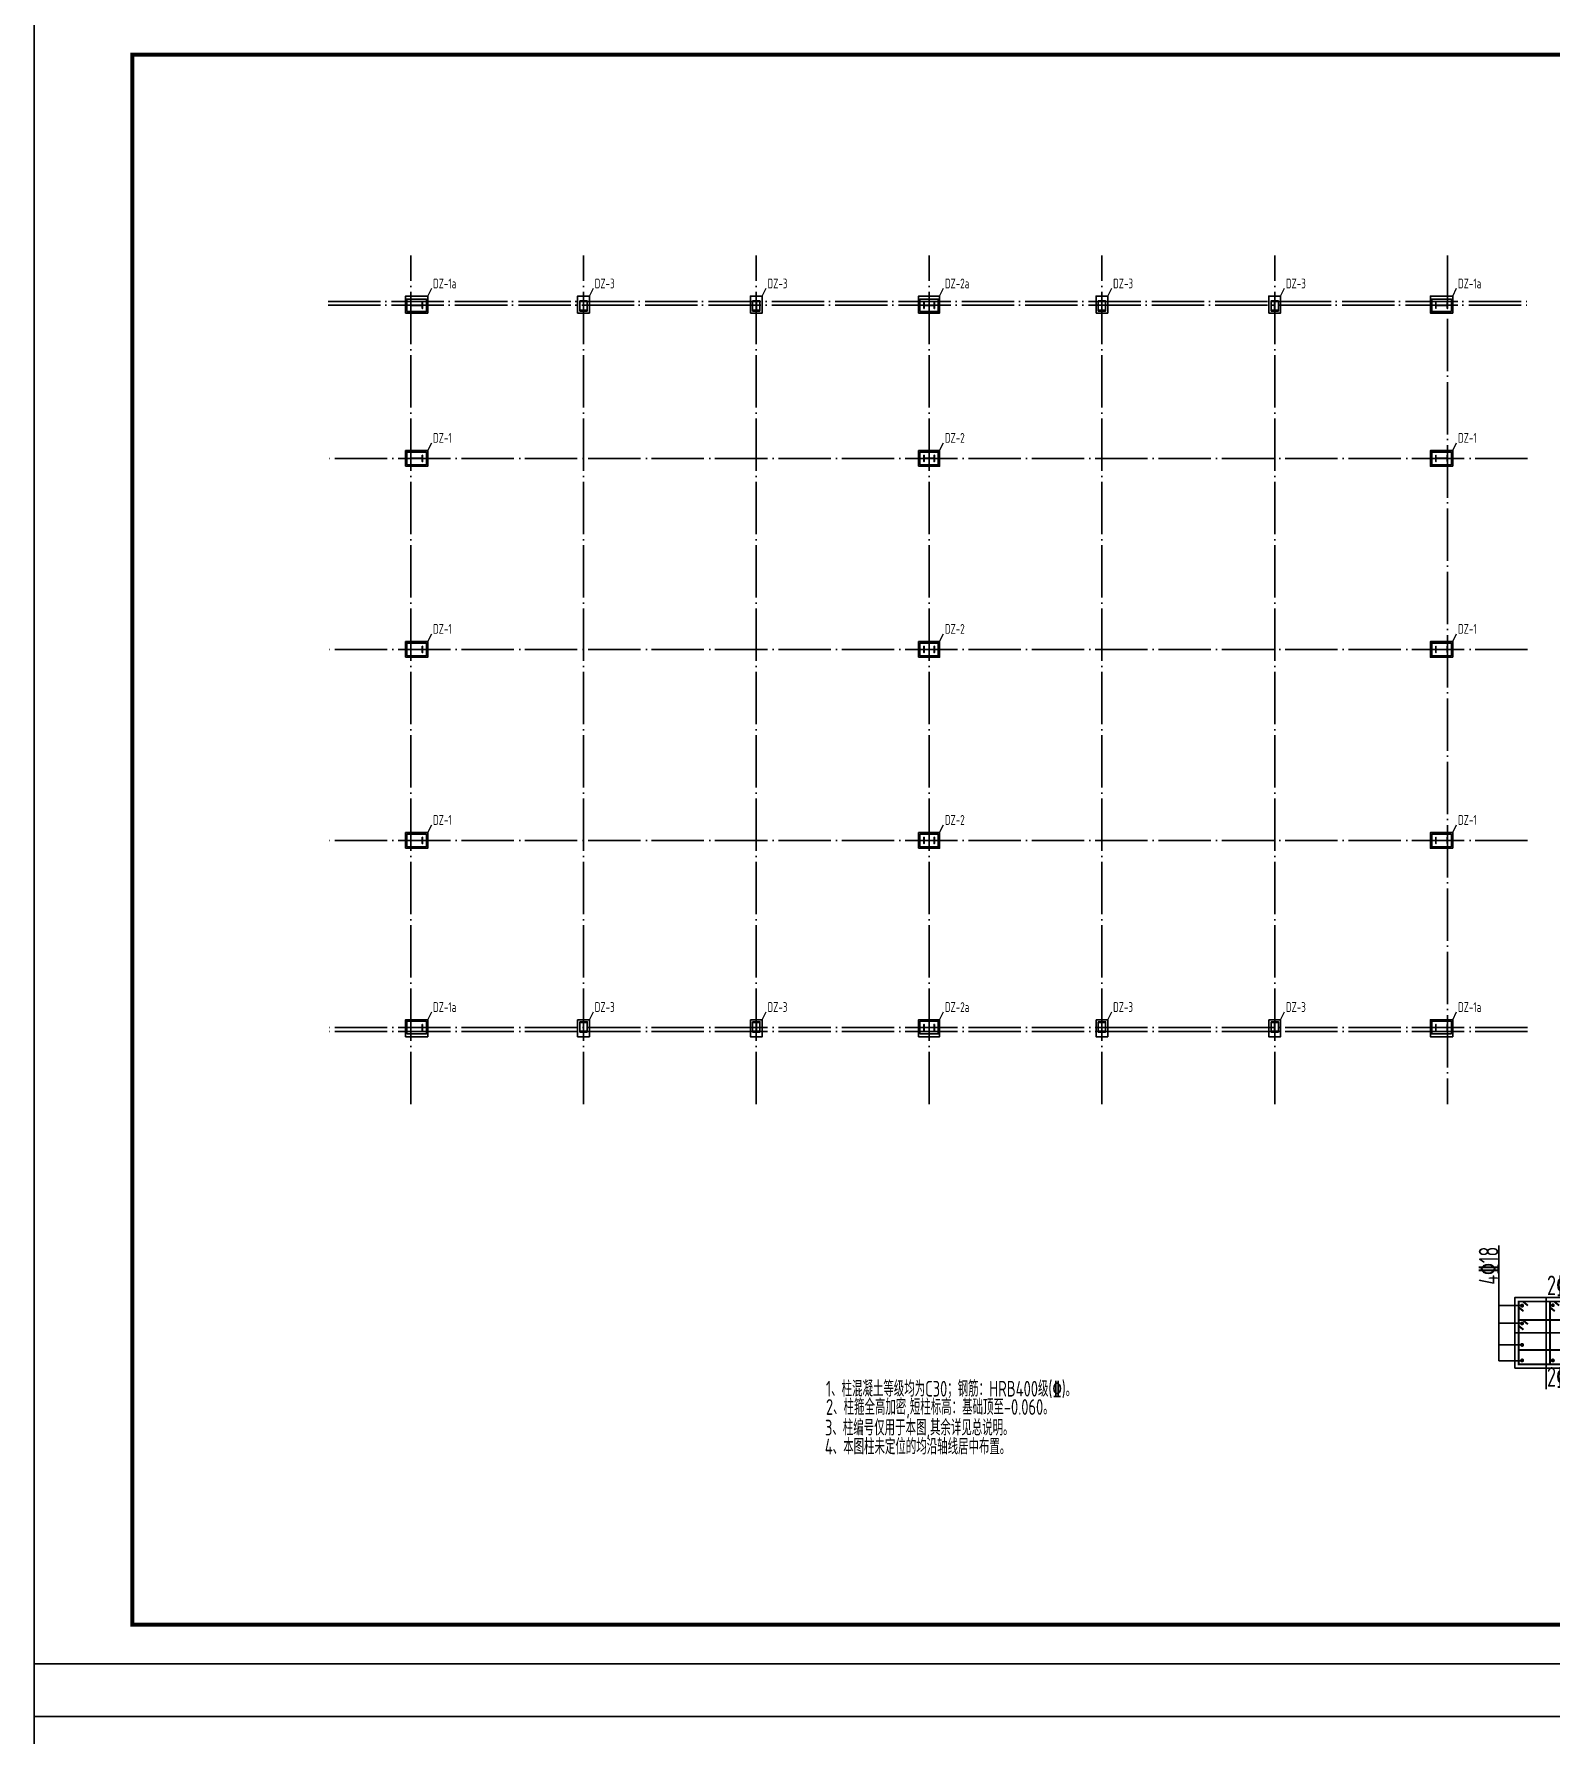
# Model space of a CAD drawing. Extents: x 69728788 to 149766163, y 20718153 to 43663798.
# Drawn here: x 74843469 to 74901409, y 21669096 to 21734096 of the extents above; entities that cross this region are included whole.
import ezdxf
from ezdxf.enums import TextEntityAlignment as Align

# ---------------------------------------------------------------- set-up
doc = ezdxf.new("R2010")
doc.units = 0
doc.header["$LTSCALE"] = 1000
doc.header["$MEASUREMENT"] = 0
doc.linetypes.add('DOTE', pattern=[2.42, 2, -0.2, 0.02, -0.2])
doc.layers.get('0').update_dxf_attribs({"linetype": 'CONTINUOUS'})
for name, color, linetype in [('03', 3, 'CONTINUOUS'), ('116', 1, 'CONTINUOUS'), ('AXIS', 3, 'CONTINUOUS'), ('DOTE', 251, 'DOTE'), ('PUB_TEXT', 7, 'CONTINUOUS'), ('PUB_TITLE', 4, 'CONTINUOUS'), ('REIN', 1, 'CONTINUOUS'), ('S_BEAMDIMMASS', 2, 'CONTINUOUS'), ('TEXT', 7, 'CONTINUOUS'), ('填充8#', 8, 'CONTINUOUS'), ('柱', 2, 'CONTINUOUS'), ('钢柱', 3, 'CONTINUOUS')]:
    doc.layers.add(name, color=color, linetype=linetype)
doc.layers.add('柱集中标注', color=2, linetype='CONTINUOUS', lineweight=9)
doc.styles.add('TSSD_Rein', font='atssdeng.shx', dxfattribs={"width": 0.7, "bigfont": 'atssdchn.shx'})

# ---------------------------------------------------------------- blocks, each defined once
blk = doc.blocks.new('526368')
at = {"layer": 'AXIS'}
for p, q in [((74959536, 21706941), (74959536, 21707613)), ((74958920, 21706644), (74958920, 21707377)), ((74959770, 21706644), (74959770, 21707377)), ((74959067, 21706996), (74958920, 21706996)), ((74959624, 21706996), (74959770, 21706996)), ((74959067, 21706882), (74958920, 21706882)), ((74959624, 21706882), (74959770, 21706882)), ((74959067, 21706745), (74958920, 21706745)), ((74959067, 21706644), (74958920, 21706644)), ((74959624, 21706745), (74959770, 21706745)), ((74959624, 21706644), (74959770, 21706644))]:
    blk.add_line(p, q, dxfattribs=at)
at = {"layer": 'DOTE', "color": 251, "linetype": 'DOTE'}
for p, q in [((74961381, 21714509), (74961381, 21713488)), ((74961031, 21713946), (74961681, 21713946)), ((74961031, 21713721), (74961681, 21713721)), ((74961380, 21712350), (74961380, 21711329)), ((74961080, 21711786), (74961680, 21711786)), ((74961080, 21711561), (74961680, 21711561)), ((74961432, 21710010), (74961432, 21709039)), ((74961132, 21709471), (74961732, 21709471)), ((74961502, 21707630), (74961502, 21706659)), ((74961152, 21707091), (74961802, 21707091)), ((74959220, 21706462, 50), (74959220, 21707046)), ((74959395, 21706463), (74959395, 21707046)), ((74959670, 21706821), (74959020, 21706821))]:
    blk.add_line(p, q, dxfattribs=at)
at = {"layer": 'PUB_TEXT'}
for p, q in [((74961080, 21714471), (74962012, 21714471)), ((74961080, 21714324), (74961080, 21714471)), ((74961252, 21714324), (74961252, 21714471)), ((74961381, 21714324), (74961381, 21714471)), ((74961469, 21714324), (74961469, 21714471)), ((74961631, 21714324), (74961631, 21714471)), ((74961618, 21713638), (74962291, 21713638)), ((74961080, 21713567), (74961080, 21713421)), ((74961252, 21713567), (74961252, 21713421)), ((74961380, 21713567), (74961380, 21713421)), ((74961469, 21713567), (74961469, 21713421)), ((74961631, 21713567), (74961631, 21713421)), ((74961080, 21713421), (74962012, 21713421)), ((74961128, 21712311), (74962011, 21712311)), ((74961128, 21712165), (74961128, 21712311)), ((74961281, 21712165), (74961281, 21712311)), ((74961380, 21712165), (74961380, 21712311)), ((74961468, 21712165), (74961468, 21712311)), ((74961630, 21712165), (74961630, 21712311)), ((74961617, 21711478), (74962290, 21711478)), ((74961128, 21711408), (74961128, 21711261)), ((74961281, 21711408), (74961281, 21711261)), ((74961379, 21711408), (74961379, 21711261)), ((74961468, 21711408), (74961468, 21711261)), ((74961630, 21711408), (74961630, 21711261)), ((74961128, 21711261), (74962011, 21711261)), ((74961181, 21709971), (74962063, 21709971)), ((74961181, 21709825), (74961181, 21709971)), ((74961334, 21709825), (74961334, 21709971)), ((74961433, 21709825), (74961433, 21709971)), ((74961520, 21709825), (74961520, 21709971)), ((74961682, 21709825), (74961682, 21709971)), ((74961670, 21709188), (74962342, 21709188)), ((74961181, 21709118), (74961181, 21708971)), ((74961334, 21709118), (74961334, 21708971)), ((74961432, 21709118), (74961432, 21708971)), ((74961520, 21709118), (74961520, 21708971)), ((74961682, 21709118), (74961682, 21708971)), ((74961181, 21708971), (74962063, 21708971)), ((74961201, 21707591), (74962133, 21707591)), ((74961201, 21707445), (74961201, 21707591)), ((74961404, 21707445), (74961404, 21707591)), ((74961502, 21707445), (74961502, 21707591)), ((74961590, 21707445), (74961590, 21707591)), ((74961752, 21707445), (74961752, 21707591)), ((74961708, 21706808), (74962381, 21706808)), ((74961201, 21706738), (74961201, 21706591)), ((74961404, 21706738), (74961404, 21706591)), ((74961502, 21706738), (74961502, 21706591)), ((74961590, 21706738), (74961590, 21706591)), ((74961752, 21706738), (74961752, 21706591)), ((74961201, 21706591), (74962133, 21706591))]:
    blk.add_line(p, q, dxfattribs=at)
for points in [[(74961306, 21714021), (74961456, 21714021), (74961456, 21713871), (74961306, 21713871)], [(74961305, 21711861), (74961455, 21711861), (74961455, 21711711), (74961305, 21711711)], [(74961357, 21709396), (74961507, 21709396), (74961507, 21709546), (74961357, 21709546)], [(74961427, 21707016), (74961577, 21707016), (74961577, 21707166), (74961427, 21707166)]]:
    blk.add_lwpolyline(points, close=True, dxfattribs=at)
for points in [[(74961306, 21713871), (74961331, 21713976), (74961456, 21714021)], [(74961305, 21711711), (74961330, 21711816), (74961455, 21711861)], [(74961357, 21709546), (74961382, 21709441), (74961507, 21709396)], [(74961427, 21707166), (74961452, 21707061), (74961577, 21707016)]]:
    blk.add_lwpolyline(points, dxfattribs=at)
at = {"layer": 'REIN', "const_width": 12.5}
for points in [[(74961056, 21714346), (74961656, 21714346), (74961656, 21713546), (74961056, 21713546)], [(74961206, 21714346), (74961508, 21714346), (74961508, 21713546), (74961206, 21713546)], [(74961056, 21714155), (74961656, 21714155), (74961656, 21713765), (74961056, 21713765)], [(74961105, 21712186), (74961655, 21712186), (74961655, 21711386), (74961105, 21711386)], [(74961239, 21712186), (74961500, 21712186), (74961500, 21711386), (74961239, 21711386)], [(74961105, 21711999), (74961655, 21711999), (74961655, 21711599), (74961105, 21711599)], [(74961157, 21709846), (74961707, 21709846), (74961707, 21709096), (74961157, 21709096)], [(74961305, 21709846), (74961543, 21709846), (74961543, 21709096), (74961305, 21709096)], [(74961157, 21709674), (74961707, 21709674), (74961707, 21709246), (74961157, 21709246)], [(74961177, 21707466), (74961777, 21707466), (74961777, 21706716), (74961177, 21706716)], [(74961350, 21707466), (74961619, 21707466), (74961619, 21706716), (74961350, 21706716)], [(74961177, 21707271), (74961777, 21707271), (74961777, 21706866), (74961177, 21706866)], [(74959045, 21706621), (74959045, 21707021), (74959645, 21707021), (74959645, 21706621)], [(74959244, 21706621), (74959244, 21707021), (74959463, 21707021), (74959463, 21706621)], [(74959045, 21706712), (74959045, 21706903), (74959645, 21706903), (74959645, 21706712)]]:
    blk.add_lwpolyline(points, close=True, dxfattribs=at)
for points in [[(74961088, 21714324, 1), (74961075, 21714324, 1)], [(74961258, 21714324, 1), (74961245, 21714324, 1)], [(74961387, 21714324, 1), (74961374, 21714324, 1)], [(74961474, 21714324, 1), (74961462, 21714324, 1)], [(74961636, 21714324, 1), (74961623, 21714324, 1)], [(74961088, 21714115, -1), (74961075, 21714115, -1)], [(74961636, 21714115, -1), (74961623, 21714115, -1)], [(74961088, 21713920, -1), (74961075, 21713920, -1)], [(74961636, 21713920, -1), (74961623, 21713920, -1)], [(74961088, 21713783, -1), (74961075, 21713783, -1)], [(74961642, 21713795, -1), (74961629, 21713795, -1)], [(74961088, 21713567, -1), (74961075, 21713567, -1)], [(74961258, 21713567, -1), (74961245, 21713567, -1)], [(74961386, 21713567, -1), (74961373, 21713567, -1)], [(74961474, 21713567, -1), (74961462, 21713567, -1)], [(74961636, 21713567, -1), (74961623, 21713567, -1)], [(74961136, 21712165, 1), (74961124, 21712165, 1)], [(74961287, 21712165, 1), (74961274, 21712165, 1)], [(74961386, 21712165, 1), (74961373, 21712165, 1)], [(74961473, 21712165, 1), (74961461, 21712165, 1)], [(74961634, 21712165, 1), (74961622, 21712165, 1)], [(74961136, 21711956, -1), (74961124, 21711956, -1)], [(74961634, 21711956, -1), (74961622, 21711956, -1)], [(74961136, 21711761, -1), (74961124, 21711761, -1)], [(74961634, 21711761, -1), (74961622, 21711761, -1)], [(74961136, 21711624, -1), (74961124, 21711624, -1)], [(74961641, 21711616, -1), (74961628, 21711616, -1)], [(74961136, 21711408, -1), (74961124, 21711408, -1)], [(74961287, 21711408, -1), (74961274, 21711408, -1)], [(74961385, 21711408, -1), (74961372, 21711408, -1)], [(74961473, 21711408, -1), (74961461, 21711408, -1)], [(74961634, 21711408, -1), (74961622, 21711408, -1)], [(74961189, 21709825, 1), (74961176, 21709825, 1)], [(74961339, 21709825, 1), (74961327, 21709825, 1)], [(74961438, 21709825, 1), (74961426, 21709825, 1)], [(74961526, 21709825, 1), (74961513, 21709825, 1)], [(74961687, 21709825, 1), (74961674, 21709825, 1)], [(74961189, 21709649, -1), (74961176, 21709649, -1)], [(74961687, 21709649, -1), (74961674, 21709649, -1)], [(74961189, 21709470, -1), (74961176, 21709470, -1)], [(74961687, 21709470, -1), (74961674, 21709470, -1)], [(74961189, 21709270, -1), (74961176, 21709270, -1)], [(74961687, 21709270, -1), (74961674, 21709270, -1)], [(74961189, 21709118, -1), (74961176, 21709118, -1)], [(74961339, 21709118, -1), (74961327, 21709118, -1)], [(74961437, 21709118, -1), (74961425, 21709118, -1)], [(74961526, 21709118, -1), (74961513, 21709118, -1)], [(74961687, 21709118, -1), (74961674, 21709118, -1)], [(74961209, 21707445, 1), (74961196, 21707445, 1)], [(74961409, 21707445, 1), (74961397, 21707445, 1)], [(74961508, 21707445, 1), (74961495, 21707445, 1)], [(74961596, 21707445, 1), (74961583, 21707445, 1)], [(74961757, 21707445, 1), (74961744, 21707445, 1)], [(74961209, 21707251, -1), (74961196, 21707251, -1)], [(74961757, 21707251, -1), (74961744, 21707251, -1)], [(74961209, 21707090, -1), (74961196, 21707090, -1)], [(74961757, 21707090, -1), (74961744, 21707090, -1)], [(74959067, 21707001, 1), (74959067, 21706988, 1)], [(74959263, 21706991, -1), (74959263, 21707003, -1)], [(74959434, 21706991, -1), (74959434, 21707003, -1)], [(74959624, 21707001, -1), (74959624, 21706988, -1)], [(74959067, 21706887, 1), (74959067, 21706875, 1)], [(74959624, 21706887, -1), (74959624, 21706875, -1)], [(74961209, 21706890, -1), (74961196, 21706890, -1)], [(74961757, 21706890, -1), (74961744, 21706890, -1)], [(74959067, 21706751, 1), (74959067, 21706738, 1)], [(74959624, 21706751, -1), (74959624, 21706738, -1)], [(74961209, 21706738, -1), (74961196, 21706738, -1)], [(74961409, 21706738, -1), (74961397, 21706738, -1)], [(74961507, 21706738, -1), (74961495, 21706738, -1)], [(74961596, 21706738, -1), (74961583, 21706738, -1)], [(74961757, 21706738, -1), (74961744, 21706738, -1)], [(74959067, 21706652, 1), (74959067, 21706639, 1)], [(74959263, 21706652, 1), (74959263, 21706639, 1)], [(74959434, 21706652, 1), (74959434, 21706639, 1)], [(74959624, 21706652, -1), (74959624, 21706639, -1)]]:
    blk.add_lwpolyline(points, format="xyb", close=True, dxfattribs=at)
for points in [[(74961621, 21713763), (74961574, 21713820)], [(74961656, 21713791), (74961609, 21713848)], [(74961473, 21713544), (74961425, 21713601)], [(74961508, 21713572), (74961461, 21713629)], [(74961621, 21713544), (74961574, 21713601)], [(74961656, 21713572), (74961609, 21713629)], [(74961620, 21711597), (74961573, 21711654)], [(74961655, 21711625), (74961608, 21711682)], [(74961465, 21711385), (74961417, 21711442)], [(74961500, 21711412), (74961453, 21711470)], [(74961620, 21711385), (74961573, 21711442)], [(74961655, 21711412), (74961608, 21711470)], [(74961672, 21709244), (74961625, 21709302)], [(74961708, 21709272), (74961660, 21709330)], [(74961508, 21709094), (74961461, 21709152)], [(74961544, 21709122), (74961496, 21709180)], [(74961672, 21709094), (74961625, 21709152)], [(74961708, 21709122), (74961660, 21709180)], [(74959043, 21706986), (74959076, 21706959)], [(74959071, 21707022), (74959104, 21706995)], [(74959242, 21706986), (74959275, 21706959)], [(74959270, 21707022), (74959303, 21706995)], [(74959043, 21706868), (74959076, 21706841)], [(74959071, 21706903), (74959104, 21706876)], [(74961742, 21706864), (74961695, 21706921)], [(74961778, 21706892), (74961730, 21706949)], [(74961584, 21706714), (74961536, 21706772)], [(74961619, 21706742), (74961572, 21706800)], [(74961742, 21706714), (74961695, 21706772)], [(74961778, 21706742), (74961730, 21706800)]]:
    blk.add_lwpolyline(points, dxfattribs=at)
at = {"layer": '柱'}
for points in [[(74961031, 21714371), (74961681, 21714371), (74961681, 21713521), (74961031, 21713521)], [(74961080, 21712211), (74961680, 21712211), (74961680, 21711361), (74961080, 21711361)], [(74961132, 21709871), (74961732, 21709871), (74961732, 21709071), (74961132, 21709071)], [(74961152, 21707491), (74961802, 21707491), (74961802, 21706691), (74961152, 21706691)], [(74959020, 21706596), (74959020, 21707046), (74959670, 21707046), (74959670, 21706596)]]:
    blk.add_lwpolyline(points, close=True, dxfattribs=at)
at = {"layer": 'S_BEAMDIMMASS', "style": 'TSSD_Rein', "width": 0.7}
for s, p in [('5%%13222', (74961875, 21714574)), ('%%13210@100', (74962031, 21713705)), ('5%%13222', (74961875, 21713520)), ('5%%13222', (74961874, 21712415)), ('%%13210@100', (74962029, 21711546)), ('5%%13222', (74961874, 21711360)), ('5%%13222', (74961927, 21710074)), ('%%13210@100', (74962082, 21709275)), ('5%%13222', (74961927, 21709070)), ('5%%13222', (74961997, 21707694)), ('2%%13216', (74959343, 21707124)), ('%%13210@100', (74962063, 21706875)), ('5%%13222', (74961997, 21706690)), ('2%%13216', (74959343, 21706541))]:
    blk.add_text(s, height=125, dxfattribs=at).set_placement(p, align=Align.MIDDLE)
for s, p in [('3%%13220', (74960956, 21713948)), ('3%%13220', (74961784, 21713948)), ('3%%13220', (74961004, 21711789)), ('3%%13220', (74961783, 21711789)), ('3%%13220', (74961054, 21709500)), ('3%%13220', (74961810, 21709498)), ('%%13210@100', (74959469, 21707413)), ('4%%13218', (74958854, 21707249)), ('4%%13218', (74959708, 21707249)), ('3%%13220', (74961072, 21707116)), ('3%%13220', (74961871, 21707113))]:
    blk.add_text(s, height=125, rotation=90, dxfattribs=at).set_placement(p, align=Align.MIDDLE)

msp = doc.modelspace()

# ---------------------------------------------------------------- linework, layer by layer
msp.add_line((74843468.9, 21671808.9), (74843468.9, 21669808.9))
at = {"layer": '116'}
msp.add_line((74843468.9, 21671808.9), (74843468.9, 21669808.9), dxfattribs=at)
at = {"layer": 'DOTE', "color": 25, "linetype": 'DOTE'}
for p, q in [((74857857.3, 21693205.9), (74857857.3, 21725638.7)), ((74864457.3, 21693205.9), (74864457.3, 21725638.7)), ((74871057.3, 21693205.9), (74871057.3, 21725638.7)), ((74877657.3, 21693205.9), (74877657.3, 21725638.7)), ((74884257.3, 21693205.9), (74884257.3, 21725638.7)), ((74890857.3, 21693205.9), (74890857.3, 21725638.7)), ((74897457.3, 21725638.7), (74897457.3, 21693205.9)), ((74854707.6, 21723879.2), (74900518.1, 21723879.2)), ((74854707.6, 21723729.2), (74900518.1, 21723729.2)), ((74900518.1, 21717879.2), (74854707.6, 21717879.2)), ((74900518.1, 21710579.2), (74854707.6, 21710579.2)), ((74900518.1, 21703279.2), (74854707.6, 21703279.2)), ((74900518.1, 21696129.2), (74854707.6, 21696129.2)), ((74900518.1, 21695979.2), (74854707.6, 21695979.2))]:
    msp.add_line(p, q, dxfattribs=at)
at = {"layer": 'PUB_TITLE'}
for points in [[(74843468.9, 21671808.9), (74932568.9, 21671808.9), (74932568.9, 21734808.9), (74843468.9, 21734808.9)], [(74843468.9, 21606808.9), (74932568.9, 21606808.9), (74932568.9, 21669808.9), (74843468.9, 21669808.9)]]:
    msp.add_lwpolyline(points, close=True, dxfattribs=at)
at = {"layer": 'PUB_TITLE', "const_width": 150}
msp.add_lwpolyline([(74847218.9, 21673308.9), (74931068.9, 21673308.9), (74931068.9, 21733308.9), (74847218.9, 21733308.9)], close=True, dxfattribs=at)
at = {"layer": '填充8#'}
for points in [[(74857707.3, 21723489.2), (74858082.3, 21723489.2), (74858457.3, 21723489.2), (74858457.3, 21723729.2), (74858457.3, 21723969.2), (74858082.3, 21723969.2), (74857707.3, 21723969.2), (74857707.3, 21723489.2)], [(74864317.3, 21723509.2), (74864317.3, 21723704.2), (74864317.3, 21723899.2), (74864457.3, 21723899.2), (74864597.3, 21723899.2), (74864597.3, 21723704.2), (74864597.3, 21723509.2), (74864317.3, 21723509.2)], [(74870917.3, 21723509.2), (74870917.3, 21723704.2), (74870917.3, 21723899.2), (74871057.3, 21723899.2), (74871197.3, 21723899.2), (74871197.3, 21723704.2), (74871197.3, 21723509.2), (74870917.3, 21723509.2)], [(74877307.3, 21723489.2), (74877657.3, 21723489.2), (74878007.3, 21723489.2), (74878007.3, 21723729.2), (74878007.3, 21723969.2), (74877657.3, 21723969.2), (74877307.3, 21723969.2), (74877307.3, 21723489.2)], [(74884117.3, 21723509.2), (74884117.3, 21723704.2), (74884117.3, 21723899.2), (74884257.3, 21723899.2), (74884397.3, 21723899.2), (74884397.3, 21723704.2), (74884397.3, 21723509.2), (74884117.3, 21723509.2)], [(74890717.3, 21723509.2), (74890717.3, 21723704.2), (74890717.3, 21723899.2), (74890857.3, 21723899.2), (74890997.3, 21723899.2), (74890997.3, 21723704.2), (74890997.3, 21723509.2), (74890717.3, 21723509.2)], [(74897607.3, 21723489.2), (74897232.3, 21723489.2), (74896857.3, 21723489.2), (74896857.3, 21723729.2), (74896857.3, 21723969.2), (74897232.3, 21723969.2), (74897607.3, 21723969.2), (74897607.3, 21723489.2)], [(74857707.3, 21717639.2), (74858082.3, 21717639.2), (74858457.3, 21717639.2), (74858457.3, 21717879.2), (74858457.3, 21718119.2), (74858082.3, 21718119.2), (74857707.3, 21718119.2), (74857707.3, 21717639.2)], [(74877307.3, 21717639.2), (74877657.3, 21717639.2), (74878007.3, 21717639.2), (74878007.3, 21717879.2), (74878007.3, 21718119.2), (74877657.3, 21718119.2), (74877307.3, 21718119.2), (74877307.3, 21717639.2)], [(74897607.3, 21717639.2), (74897232.3, 21717639.2), (74896857.3, 21717639.2), (74896857.3, 21717879.2), (74896857.3, 21718119.2), (74897232.3, 21718119.2), (74897607.3, 21718119.2), (74897607.3, 21717639.2)], [(74857707.3, 21710339.2), (74858082.3, 21710339.2), (74858457.3, 21710339.2), (74858457.3, 21710579.2), (74858457.3, 21710819.2), (74858082.3, 21710819.2), (74857707.3, 21710819.2), (74857707.3, 21710339.2)], [(74877307.3, 21710339.2), (74877657.3, 21710339.2), (74878007.3, 21710339.2), (74878007.3, 21710579.2), (74878007.3, 21710819.2), (74877657.3, 21710819.2), (74877307.3, 21710819.2), (74877307.3, 21710339.2)], [(74897607.3, 21710339.2), (74897232.3, 21710339.2), (74896857.3, 21710339.2), (74896857.3, 21710579.2), (74896857.3, 21710819.2), (74897232.3, 21710819.2), (74897607.3, 21710819.2), (74897607.3, 21710339.2)], [(74857707.3, 21703039.2), (74858082.3, 21703039.2), (74858457.3, 21703039.2), (74858457.3, 21703279.2), (74858457.3, 21703519.2), (74858082.3, 21703519.2), (74857707.3, 21703519.2), (74857707.3, 21703039.2)], [(74877307.3, 21703039.2), (74877657.3, 21703039.2), (74878007.3, 21703039.2), (74878007.3, 21703279.2), (74878007.3, 21703519.2), (74877657.3, 21703519.2), (74877307.3, 21703519.2), (74877307.3, 21703039.2)], [(74897607.3, 21703039.2), (74897232.3, 21703039.2), (74896857.3, 21703039.2), (74896857.3, 21703279.2), (74896857.3, 21703519.2), (74897232.3, 21703519.2), (74897607.3, 21703519.2), (74897607.3, 21703039.2)], [(74857707.3, 21695889.2), (74858082.3, 21695889.2), (74858457.3, 21695889.2), (74858457.3, 21696129.2), (74858457.3, 21696369.2), (74858082.3, 21696369.2), (74857707.3, 21696369.2), (74857707.3, 21695889.2)], [(74877307.3, 21695889.2), (74877657.3, 21695889.2), (74878007.3, 21695889.2), (74878007.3, 21696129.2), (74878007.3, 21696369.2), (74877657.3, 21696369.2), (74877307.3, 21696369.2), (74877307.3, 21695889.2)], [(74897607.3, 21695889.2), (74897232.3, 21695889.2), (74896857.3, 21695889.2), (74896857.3, 21696129.2), (74896857.3, 21696369.2), (74897232.3, 21696369.2), (74897607.3, 21696369.2), (74897607.3, 21695889.2)], [(74864317.3, 21696349.2), (74864317.3, 21696154.2), (74864317.3, 21695959.2), (74864457.3, 21695959.2), (74864597.3, 21695959.2), (74864597.3, 21696154.2), (74864597.3, 21696349.2), (74864317.3, 21696349.2)], [(74870917.3, 21696349.2), (74870917.3, 21696154.2), (74870917.3, 21695959.2), (74871057.3, 21695959.2), (74871197.3, 21695959.2), (74871197.3, 21696154.2), (74871197.3, 21696349.2), (74870917.3, 21696349.2)], [(74884117.3, 21696349.2), (74884117.3, 21696154.2), (74884117.3, 21695959.2), (74884257.3, 21695959.2), (74884397.3, 21695959.2), (74884397.3, 21696154.2), (74884397.3, 21696349.2), (74884117.3, 21696349.2)], [(74890717.3, 21696349.2), (74890717.3, 21696154.2), (74890717.3, 21695959.2), (74890857.3, 21695959.2), (74890997.3, 21695959.2), (74890997.3, 21696154.2), (74890997.3, 21696349.2), (74890717.3, 21696349.2)]]:
    msp.add_lwpolyline(points, dxfattribs=at)
at = {"layer": '柱'}
for points in [[(74857657.3, 21723429.2), (74858082.3, 21723429.2), (74858507.3, 21723429.2), (74858507.3, 21723729.2), (74858507.3, 21724079.2), (74858082.3, 21724079.2), (74857657.3, 21724079.2)], [(74864232.3, 21723429.2), (74864232.3, 21723704.2), (74864232.3, 21724079.2), (74864457.3, 21724079.2), (74864682.3, 21724079.2), (74864682.3, 21723704.2), (74864682.3, 21723429.2)], [(74870832.3, 21723429.2), (74870832.3, 21723704.2), (74870832.3, 21724079.2), (74871057.3, 21724079.2), (74871282.3, 21724079.2), (74871282.3, 21723704.2), (74871282.3, 21723429.2)], [(74877257.3, 21723429.2), (74877657.3, 21723429.2), (74878057.3, 21723429.2), (74878057.3, 21723729.2), (74878057.3, 21724079.2), (74877657.3, 21724079.2), (74877257.3, 21724079.2)], [(74884032.3, 21723429.2), (74884032.3, 21723704.2), (74884032.3, 21724079.2), (74884257.3, 21724079.2), (74884482.3, 21724079.2), (74884482.3, 21723704.2), (74884482.3, 21723429.2)], [(74890632.3, 21723429.2), (74890632.3, 21723704.2), (74890632.3, 21724079.2), (74890857.3, 21724079.2), (74891082.3, 21724079.2), (74891082.3, 21723704.2), (74891082.3, 21723429.2)], [(74897657.3, 21723429.2), (74897232.3, 21723429.2), (74896807.3, 21723429.2), (74896807.3, 21723729.2), (74896807.3, 21724079.2), (74897232.3, 21724079.2), (74897657.3, 21724079.2)], [(74857657.3, 21717579.2), (74858082.3, 21717579.2), (74858507.3, 21717579.2), (74858507.3, 21717879.2), (74858507.3, 21718179.2), (74858082.3, 21718179.2), (74857657.3, 21718179.2)], [(74877257.3, 21717579.2), (74877657.3, 21717579.2), (74878057.3, 21717579.2), (74878057.3, 21717879.2), (74878057.3, 21718179.2), (74877657.3, 21718179.2), (74877257.3, 21718179.2)], [(74897657.3, 21717579.2), (74897232.3, 21717579.2), (74896807.3, 21717579.2), (74896807.3, 21717879.2), (74896807.3, 21718179.2), (74897232.3, 21718179.2), (74897657.3, 21718179.2)], [(74857657.3, 21710279.2), (74858082.3, 21710279.2), (74858507.3, 21710279.2), (74858507.3, 21710579.2), (74858507.3, 21710879.2), (74858082.3, 21710879.2), (74857657.3, 21710879.2)], [(74877257.3, 21710279.2), (74877657.3, 21710279.2), (74878057.3, 21710279.2), (74878057.3, 21710579.2), (74878057.3, 21710879.2), (74877657.3, 21710879.2), (74877257.3, 21710879.2)], [(74897657.3, 21710279.2), (74897232.3, 21710279.2), (74896807.3, 21710279.2), (74896807.3, 21710579.2), (74896807.3, 21710879.2), (74897232.3, 21710879.2), (74897657.3, 21710879.2)], [(74857657.3, 21702979.2), (74858082.3, 21702979.2), (74858507.3, 21702979.2), (74858507.3, 21703279.2), (74858507.3, 21703579.2), (74858082.3, 21703579.2), (74857657.3, 21703579.2)], [(74877257.3, 21702979.2), (74877657.3, 21702979.2), (74878057.3, 21702979.2), (74878057.3, 21703279.2), (74878057.3, 21703579.2), (74877657.3, 21703579.2), (74877257.3, 21703579.2)], [(74897657.3, 21702979.2), (74897232.3, 21702979.2), (74896807.3, 21702979.2), (74896807.3, 21703279.2), (74896807.3, 21703579.2), (74897232.3, 21703579.2), (74897657.3, 21703579.2)], [(74857657.3, 21695779.2), (74858082.3, 21695779.2), (74858507.3, 21695779.2), (74858507.3, 21696129.2), (74858507.3, 21696429.2), (74858082.3, 21696429.2), (74857657.3, 21696429.2)], [(74864232.3, 21696429.2), (74864232.3, 21696154.2), (74864232.3, 21695779.2), (74864457.3, 21695779.2), (74864682.3, 21695779.2), (74864682.3, 21696154.2), (74864682.3, 21696429.2)], [(74870832.3, 21696429.2), (74870832.3, 21696154.2), (74870832.3, 21695779.2), (74871057.3, 21695779.2), (74871282.3, 21695779.2), (74871282.3, 21696154.2), (74871282.3, 21696429.2)], [(74877257.3, 21695779.2), (74877657.3, 21695779.2), (74878057.3, 21695779.2), (74878057.3, 21696129.2), (74878057.3, 21696429.2), (74877657.3, 21696429.2), (74877257.3, 21696429.2)], [(74884032.3, 21696429.2), (74884032.3, 21696154.2), (74884032.3, 21695779.2), (74884257.3, 21695779.2), (74884482.3, 21695779.2), (74884482.3, 21696154.2), (74884482.3, 21696429.2)], [(74890632.3, 21696429.2), (74890632.3, 21696154.2), (74890632.3, 21695779.2), (74890857.3, 21695779.2), (74891082.3, 21695779.2), (74891082.3, 21696154.2), (74891082.3, 21696429.2)], [(74897657.3, 21695779.2), (74897232.3, 21695779.2), (74896807.3, 21695779.2), (74896807.3, 21696129.2), (74896807.3, 21696429.2), (74897232.3, 21696429.2), (74897657.3, 21696429.2)]]:
    msp.add_lwpolyline(points, close=True, dxfattribs=at)
at = {"layer": '柱集中标注'}
for p, q in [((74858507.3, 21724079.2), (74858657.3, 21724379.2)), ((74864682.3, 21724079.2), (74864832.3, 21724379.2)), ((74871282.3, 21724079.2), (74871432.3, 21724379.2)), ((74878057.3, 21724079.2), (74878207.3, 21724379.2)), ((74884482.3, 21724079.2), (74884632.3, 21724379.2)), ((74891082.3, 21724079.2), (74891232.3, 21724379.2)), ((74897657.3, 21724079.2), (74897807.3, 21724379.2)), ((74858507.3, 21718179.2), (74858657.3, 21718479.2)), ((74878057.3, 21718179.2), (74878207.3, 21718479.2)), ((74897657.3, 21718179.2), (74897807.3, 21718479.2)), ((74858507.3, 21710879.2), (74858657.3, 21711179.2)), ((74878057.3, 21710879.2), (74878207.3, 21711179.2)), ((74897657.3, 21710879.2), (74897807.3, 21711179.2)), ((74858507.3, 21703579.2), (74858657.3, 21703879.2)), ((74878057.3, 21703579.2), (74878207.3, 21703879.2)), ((74897657.3, 21703579.2), (74897807.3, 21703879.2)), ((74858507.3, 21696429.2), (74858657.3, 21696729.2)), ((74864682.3, 21696429.2), (74864832.3, 21696729.2)), ((74871282.3, 21696429.2), (74871432.3, 21696729.2)), ((74878057.3, 21696429.2), (74878207.3, 21696729.2)), ((74884482.3, 21696429.2), (74884632.3, 21696729.2)), ((74891082.3, 21696429.2), (74891232.3, 21696729.2)), ((74897657.3, 21696429.2), (74897807.3, 21696729.2))]:
    msp.add_line(p, q, dxfattribs=at)
at = {"layer": '钢柱'}
for points in [[(74858307.3, 21723849.2), (74858307.3, 21723609.2), (74858297.3, 21723609.2), (74858297.3, 21723726.2), (74857867.3, 21723726.2), (74857867.3, 21723609.2), (74857857.3, 21723609.2), (74857857.3, 21723849.2), (74857867.3, 21723849.2), (74857867.3, 21723732.2), (74858297.3, 21723732.2), (74858297.3, 21723849.2)], [(74864337.3, 21723529.2), (74864577.3, 21723529.2), (74864577.3, 21723539.2), (74864460.3, 21723539.2), (74864460.3, 21723869.2), (74864577.3, 21723869.2), (74864577.3, 21723879.2), (74864337.3, 21723879.2), (74864337.3, 21723869.2), (74864454.3, 21723869.2), (74864454.3, 21723539.2), (74864337.3, 21723539.2)], [(74870937.3, 21723529.2), (74871177.3, 21723529.2), (74871177.3, 21723539.2), (74871060.3, 21723539.2), (74871060.3, 21723869.2), (74871177.3, 21723869.2), (74871177.3, 21723879.2), (74870937.3, 21723879.2), (74870937.3, 21723869.2), (74871054.3, 21723869.2), (74871054.3, 21723539.2), (74870937.3, 21723539.2)], [(74877857.3, 21723849.2), (74877857.3, 21723609.2), (74877847.3, 21723609.2), (74877847.3, 21723726.2), (74877467.3, 21723726.2), (74877467.3, 21723609.2), (74877457.3, 21723609.2), (74877457.3, 21723849.2), (74877467.3, 21723849.2), (74877467.3, 21723732.2), (74877847.3, 21723732.2), (74877847.3, 21723849.2)], [(74884137.3, 21723529.2), (74884377.3, 21723529.2), (74884377.3, 21723539.2), (74884260.3, 21723539.2), (74884260.3, 21723869.2), (74884377.3, 21723869.2), (74884377.3, 21723879.2), (74884137.3, 21723879.2), (74884137.3, 21723869.2), (74884254.3, 21723869.2), (74884254.3, 21723539.2), (74884137.3, 21723539.2)], [(74890737.3, 21723529.2), (74890977.3, 21723529.2), (74890977.3, 21723539.2), (74890860.3, 21723539.2), (74890860.3, 21723869.2), (74890977.3, 21723869.2), (74890977.3, 21723879.2), (74890737.3, 21723879.2), (74890737.3, 21723869.2), (74890854.3, 21723869.2), (74890854.3, 21723539.2), (74890737.3, 21723539.2)], [(74897457.3, 21723849.2), (74897457.3, 21723609.2), (74897447.3, 21723609.2), (74897447.3, 21723726.2), (74897017.3, 21723726.2), (74897017.3, 21723609.2), (74897007.3, 21723609.2), (74897007.3, 21723849.2), (74897017.3, 21723849.2), (74897017.3, 21723732.2), (74897447.3, 21723732.2), (74897447.3, 21723849.2)], [(74858307.3, 21717999.2), (74858307.3, 21717759.2), (74858297.3, 21717759.2), (74858297.3, 21717876.2), (74857867.3, 21717876.2), (74857867.3, 21717759.2), (74857857.3, 21717759.2), (74857857.3, 21717999.2), (74857867.3, 21717999.2), (74857867.3, 21717882.2), (74858297.3, 21717882.2), (74858297.3, 21717999.2)], [(74877857.3, 21717999.2), (74877857.3, 21717759.2), (74877847.3, 21717759.2), (74877847.3, 21717876.2), (74877467.3, 21717876.2), (74877467.3, 21717759.2), (74877457.3, 21717759.2), (74877457.3, 21717999.2), (74877467.3, 21717999.2), (74877467.3, 21717882.2), (74877847.3, 21717882.2), (74877847.3, 21717999.2)], [(74897457.3, 21717999.2), (74897457.3, 21717759.2), (74897447.3, 21717759.2), (74897447.3, 21717876.2), (74897017.3, 21717876.2), (74897017.3, 21717759.2), (74897007.3, 21717759.2), (74897007.3, 21717999.2), (74897017.3, 21717999.2), (74897017.3, 21717882.2), (74897447.3, 21717882.2), (74897447.3, 21717999.2)], [(74858307.3, 21710699.2), (74858307.3, 21710459.2), (74858297.3, 21710459.2), (74858297.3, 21710576.2), (74857867.3, 21710576.2), (74857867.3, 21710459.2), (74857857.3, 21710459.2), (74857857.3, 21710699.2), (74857867.3, 21710699.2), (74857867.3, 21710582.2), (74858297.3, 21710582.2), (74858297.3, 21710699.2)], [(74877857.3, 21710699.2), (74877857.3, 21710459.2), (74877847.3, 21710459.2), (74877847.3, 21710576.2), (74877467.3, 21710576.2), (74877467.3, 21710459.2), (74877457.3, 21710459.2), (74877457.3, 21710699.2), (74877467.3, 21710699.2), (74877467.3, 21710582.2), (74877847.3, 21710582.2), (74877847.3, 21710699.2)], [(74897457.3, 21710699.2), (74897457.3, 21710459.2), (74897447.3, 21710459.2), (74897447.3, 21710576.2), (74897017.3, 21710576.2), (74897017.3, 21710459.2), (74897007.3, 21710459.2), (74897007.3, 21710699.2), (74897017.3, 21710699.2), (74897017.3, 21710582.2), (74897447.3, 21710582.2), (74897447.3, 21710699.2)], [(74858307.3, 21703399.2), (74858307.3, 21703159.2), (74858297.3, 21703159.2), (74858297.3, 21703276.2), (74857867.3, 21703276.2), (74857867.3, 21703159.2), (74857857.3, 21703159.2), (74857857.3, 21703399.2), (74857867.3, 21703399.2), (74857867.3, 21703282.2), (74858297.3, 21703282.2), (74858297.3, 21703399.2)], [(74877857.3, 21703399.2), (74877857.3, 21703159.2), (74877847.3, 21703159.2), (74877847.3, 21703276.2), (74877467.3, 21703276.2), (74877467.3, 21703159.2), (74877457.3, 21703159.2), (74877457.3, 21703399.2), (74877467.3, 21703399.2), (74877467.3, 21703282.2), (74877847.3, 21703282.2), (74877847.3, 21703399.2)], [(74897457.3, 21703399.2), (74897457.3, 21703159.2), (74897447.3, 21703159.2), (74897447.3, 21703276.2), (74897017.3, 21703276.2), (74897017.3, 21703159.2), (74897007.3, 21703159.2), (74897007.3, 21703399.2), (74897017.3, 21703399.2), (74897017.3, 21703282.2), (74897447.3, 21703282.2), (74897447.3, 21703399.2)], [(74858307.3, 21696249.2), (74858307.3, 21696009.2), (74858297.3, 21696009.2), (74858297.3, 21696126.2), (74857867.3, 21696126.2), (74857867.3, 21696009.2), (74857857.3, 21696009.2), (74857857.3, 21696249.2), (74857867.3, 21696249.2), (74857867.3, 21696132.2), (74858297.3, 21696132.2), (74858297.3, 21696249.2)], [(74864337.3, 21696329.2), (74864577.3, 21696329.2), (74864577.3, 21696319.2), (74864460.3, 21696319.2), (74864460.3, 21695989.2), (74864577.3, 21695989.2), (74864577.3, 21695979.2), (74864337.3, 21695979.2), (74864337.3, 21695989.2), (74864454.3, 21695989.2), (74864454.3, 21696319.2), (74864337.3, 21696319.2)], [(74870937.3, 21696329.2), (74871177.3, 21696329.2), (74871177.3, 21696319.2), (74871060.3, 21696319.2), (74871060.3, 21695989.2), (74871177.3, 21695989.2), (74871177.3, 21695979.2), (74870937.3, 21695979.2), (74870937.3, 21695989.2), (74871054.3, 21695989.2), (74871054.3, 21696319.2), (74870937.3, 21696319.2)], [(74877857.3, 21696249.2), (74877857.3, 21696009.2), (74877847.3, 21696009.2), (74877847.3, 21696126.2), (74877467.3, 21696126.2), (74877467.3, 21696009.2), (74877457.3, 21696009.2), (74877457.3, 21696249.2), (74877467.3, 21696249.2), (74877467.3, 21696132.2), (74877847.3, 21696132.2), (74877847.3, 21696249.2)], [(74884137.3, 21696329.2), (74884377.3, 21696329.2), (74884377.3, 21696319.2), (74884260.3, 21696319.2), (74884260.3, 21695989.2), (74884377.3, 21695989.2), (74884377.3, 21695979.2), (74884137.3, 21695979.2), (74884137.3, 21695989.2), (74884254.3, 21695989.2), (74884254.3, 21696319.2), (74884137.3, 21696319.2)], [(74890737.3, 21696329.2), (74890977.3, 21696329.2), (74890977.3, 21696319.2), (74890860.3, 21696319.2), (74890860.3, 21695989.2), (74890977.3, 21695989.2), (74890977.3, 21695979.2), (74890737.3, 21695979.2), (74890737.3, 21695989.2), (74890854.3, 21695989.2), (74890854.3, 21696319.2), (74890737.3, 21696319.2)], [(74897457.3, 21696249.2), (74897457.3, 21696009.2), (74897447.3, 21696009.2), (74897447.3, 21696126.2), (74897017.3, 21696126.2), (74897017.3, 21696009.2), (74897007.3, 21696009.2), (74897007.3, 21696249.2), (74897017.3, 21696249.2), (74897017.3, 21696132.2), (74897447.3, 21696132.2), (74897447.3, 21696249.2)]]:
    msp.add_lwpolyline(points, close=True, dxfattribs=at)

# ---------------------------------------------------------------- block references
at = {"layer": '03', "xscale": 6, "yscale": 6, "zscale": 6}
msp.add_blockref('526368', (-374854096.3, -108556464.4), dxfattribs=at)

# ---------------------------------------------------------------- texts
at = {"layer": 'TEXT', "color": 2, "style": 'TSSD_Rein', "width": 0.7}
for s, p in [('1、柱混凝土等级均为C30；钢筋：HRB400级(%%132)。', (74873714.6, 21682027.4)), ('2、柱箍全高加密,短柱标高：基础顶至-0.060。', (74873717.4, 21681329.9)), ('3、柱编号仅用于本图,其余详见总说明。', (74873680.7, 21680541.4)), ('4、本图柱未定位的均沿轴线居中布置。', (74873674.1, 21679815.7))]:
    msp.add_text(s, height=600, dxfattribs=at).set_placement(p)
at = {"layer": '柱集中标注', "style": 'TSSD_Rein', "width": 0.7}
for s, p in [('DZ-1a', (74858710.6, 21724375.8)), ('DZ-3', (74864885.6, 21724375.8)), ('DZ-3', (74871485.6, 21724375.8)), ('DZ-2a', (74878260.6, 21724375.8)), ('DZ-3', (74884685.6, 21724375.8)), ('DZ-3', (74891285.6, 21724375.8)), ('DZ-1a', (74897860.6, 21724375.8)), ('DZ-1', (74858710.6, 21718475.8)), ('DZ-2', (74878260.6, 21718475.8)), ('DZ-1', (74897860.6, 21718475.8)), ('DZ-1', (74858710.6, 21711175.8)), ('DZ-2', (74878260.6, 21711175.8)), ('DZ-1', (74897860.6, 21711175.8)), ('DZ-1', (74858710.6, 21703875.8)), ('DZ-2', (74878260.6, 21703875.8)), ('DZ-1', (74897860.6, 21703875.8)), ('DZ-1a', (74858710.6, 21696725.8)), ('DZ-3', (74864885.6, 21696725.8)), ('DZ-3', (74871485.6, 21696725.8)), ('DZ-2a', (74878260.6, 21696725.8)), ('DZ-3', (74884685.6, 21696725.8)), ('DZ-3', (74891285.6, 21696725.8)), ('DZ-1a', (74897860.6, 21696725.8))]:
    msp.add_text(s, height=375, dxfattribs=at).set_placement(p)

doc.saveas('drawing.dxf')
